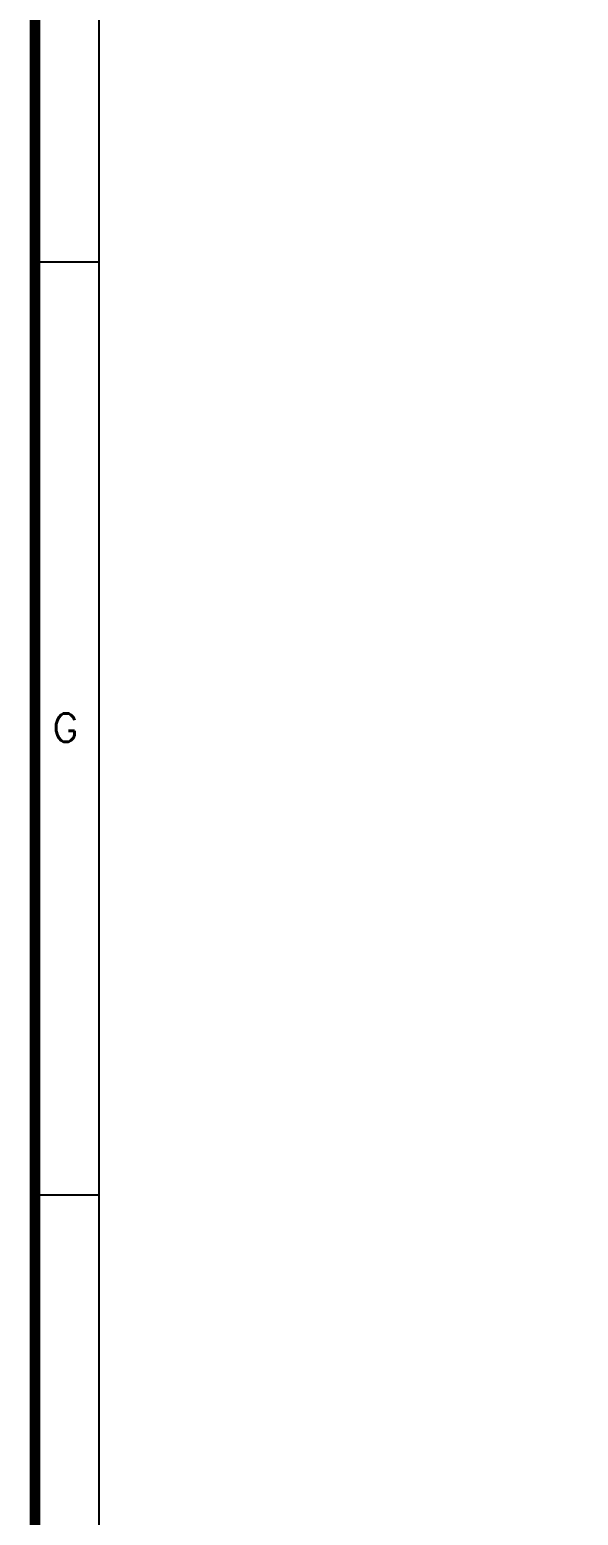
# Model space of a CAD drawing. Extents: x 6345096 to 6738923, y -6490958 to -6305885.
# Drawn here: x 6516721 to 6527577, y -6462958 to -6433549 of the extents above; entities that cross this region are included whole.
import ezdxf
from ezdxf.enums import TextEntityAlignment as Align

# ---------------------------------------------------------------- set-up
doc = ezdxf.new("R2010")
doc.units = 0
doc.header["$LTSCALE"] = 600
doc.header["$MEASUREMENT"] = 0
doc.layers.add('TITLE', color=7, linetype='CONTINUOUS')
doc.styles.add('ROMANS', font='romans.shx')

# ---------------------------------------------------------------- blocks, each defined once
blk = doc.blocks.new('A$C66962185')
at = {"layer": 'TITLE'}
blk.add_line((2.142, -141176.034), (2.142, -140930.66), dxfattribs=at)
at = {"layer": 'TITLE', "color": 0}
for p, q in [((-0.153, -141115.838), (2.142, -141115.838)), ((-0.153, -141147.084), (2.142, -141147.084))]:
    blk.add_line(p, q, dxfattribs=at)
at = {"layer": 'TITLE', "color": 7, "const_width": 0.355}
blk.add_lwpolyline([(363, -140928.365), (363, -141178.329), (0, -141178.329), (0, -140928.365)], close=True, dxfattribs=at)
at = {"layer": 'TITLE', "color": 0, "style": 'ROMANS'}
blk.add_text('G', height=0.952, dxfattribs=at).set_placement((1.019, -141131.436), align=Align.MIDDLE)

msp = doc.modelspace()

# ---------------------------------------------------------------- block references
at = {"layer": 'TITLE', "xscale": 591.1993025634438, "yscale": 591.1992967342958, "zscale": 591.1992984640067}
msp.add_blockref('A$C66962185', (6516825.698, 76989441.817, 2.785), dxfattribs=at)

doc.saveas('drawing.dxf')
